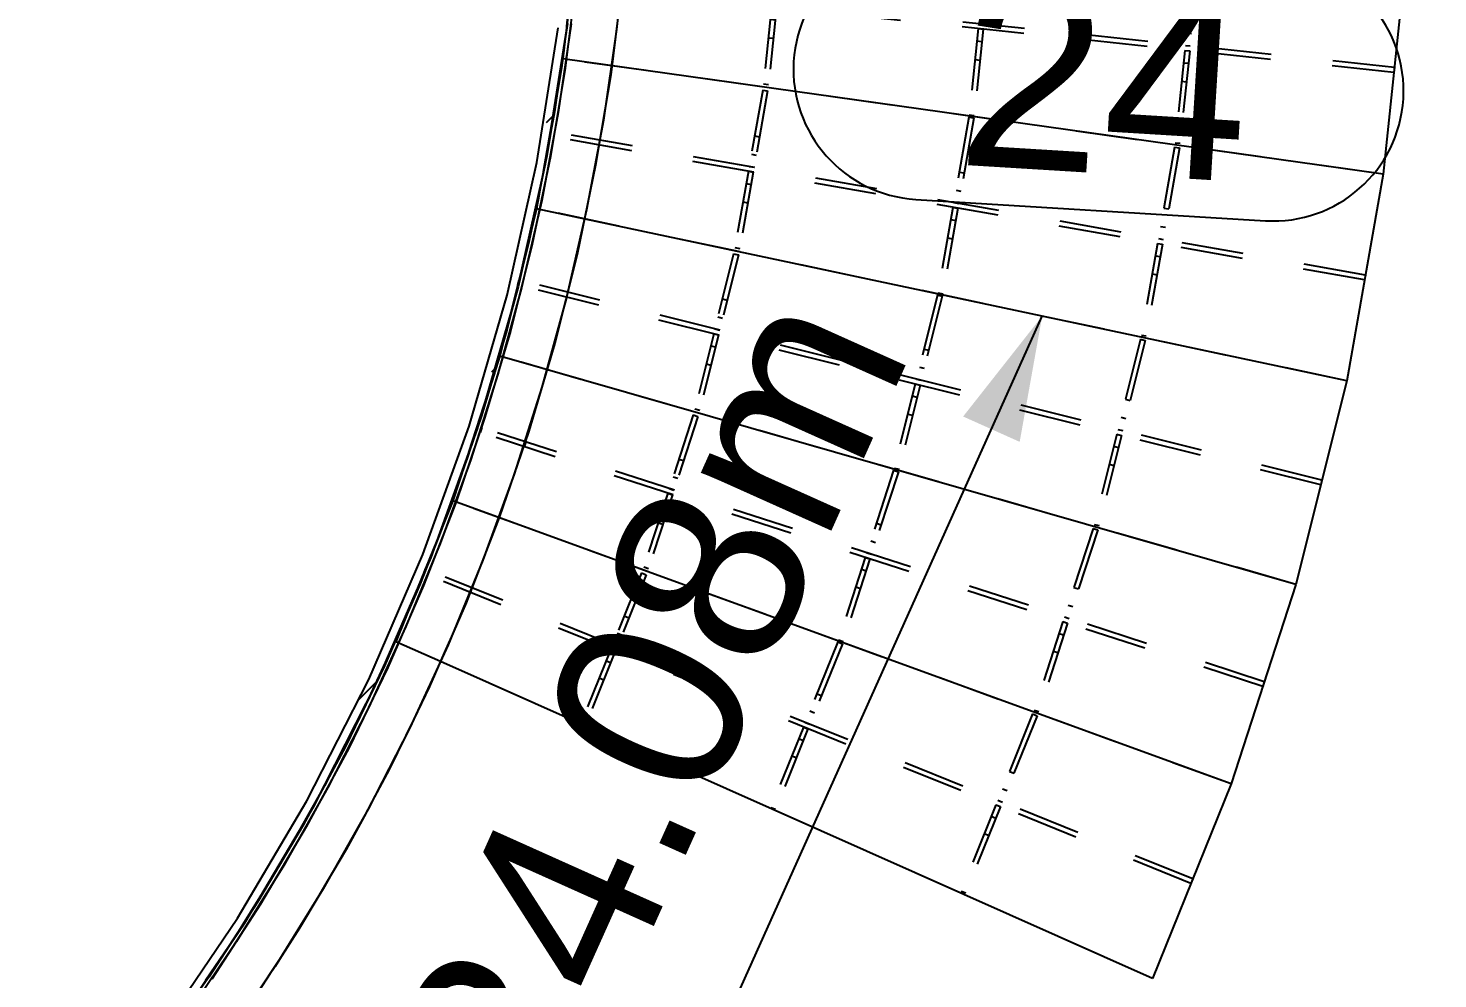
# Model space of a CAD drawing. Extents: x -29293 to 30124, y -19360 to 22650.
# Drawn here: x 6064 to 8338, y 8319 to 9853 of the extents above; entities that cross this region are included whole.
import ezdxf

# ---------------------------------------------------------------- set-up
doc = ezdxf.new("R2010")
doc.units = 0
for name, pattern in [('XKITLINE00', [0]), ('XKITLINE01', [4, 1, -1, 1, -1]), ('XKITLINE05', [8, 3, -1, 1, -1, 1, -1])]:
    doc.linetypes.add(name, pattern=pattern)
doc.layers.get('0').update_dxf_attribs({"linetype": 'CONTINUOUS', "lineweight": 25})
doc.layers.get('DEFPOINTS').update_dxf_attribs({"color": 3, "linetype": 'CONTINUOUS', "lineweight": 25})
doc.layers.add('01粗实线层', color=7, linetype='CONTINUOUS', lineweight=60)
for name, color, linetype in [('mark', 7, 'CONTINUOUS'), ('part1', 7, 'CONTINUOUS'), ('text', 7, 'CONTINUOUS')]:
    doc.layers.add(name, color=color, linetype=linetype)
doc.styles.add('HZ', font='arial.ttf', dxfattribs={"width": 0.7})
doc.styles.add('STYLE_1', font='arial.ttf', dxfattribs={"height": 0.2})
doc.dimstyles.get("Standard").update_dxf_attribs({"dimscale": 20, "dimtxt": 3, "dimasz": 3.5, "dimexe": 2, "dimexo": 2, "dimgap": 1, "dimtad": 1, "dimdec": 0, "dimdsep": 46, "dimtxsty": 'HZ', "dimblk": 'OBLIQUE', "dimcen": 0, "dimclrd": 1, "dimclre": 1, "dimclrt": 1, "dimadec": 1, "dimazin": 2, "dimtfac": 1, "dimtdec": 0, "dimtmove": 1, "dimatfit": 0, "dimldrblk": 'OBLIQUE', "dimfxl": 0, "dimtolj": 1, "dimtzin": 0, "dimarcsym": 0})

# ---------------------------------------------------------------- blocks, each defined once
blk = doc.blocks.new('*D367')
at = {"layer": 'part1', "color": 0, "linetype": 'XKITLINE00'}
for p, q in [((1102.339, 1650.46), (1102.447, 1650.567)), ((1101.458, 1646.436), (1101.508, 1646.485)), ((1099.304, 1641.139), (1099.594, 1641.428))]:
    blk.add_line(p, q, dxfattribs=at)
blk = doc.blocks.new('*D778')
at = {"layer": 'part1', "color": 0, "linetype": 'XKITLINE01'}
for p, q in [((1102.74, 1652.745), (1102.731, 1652.666)), ((1116.007, 1651.27), (1102.731, 1652.666)), ((1116.015, 1651.35), (1102.74, 1652.745)), ((1116.015, 1651.35), (1116.007, 1651.27))]:
    blk.add_line(p, q, dxfattribs=at)
blk = doc.blocks.new('*D779')
at = {"layer": 'part1', "color": 2, "linetype": 'XKITLINE00'}
for p, q in [((1102.864, 1653.925), (1102.767, 1653.003)), ((1102.864, 1653.925), (1102.871, 1653.925)), ((1116.188, 1652.994), (1110.136, 1653.417)), ((1116.188, 1652.994), (1115.834, 1649.627)), ((1102.637, 1651.768), (1102.607, 1651.486)), ((1115.834, 1649.627), (1102.607, 1651.486))]:
    blk.add_line(p, q, dxfattribs=at)
at = {"layer": 'part1', "color": 0, "linetype": 'XKITLINE01'}
for p, q in [((1110.136, 1653.417), (1102.864, 1653.925)), ((1102.767, 1653.003), (1102.637, 1651.768))]:
    blk.add_line(p, q, dxfattribs=at)
blk = doc.blocks.new('*D784')
at = {"layer": 'part1', "color": 0, "linetype": 'XKITLINE01'}
for p, q in [((1110.181, 1640.917), (1109.619, 1639.527)), ((1110.255, 1640.887), (1109.693, 1639.497)), ((1110.181, 1640.917), (1110.255, 1640.887)), ((1110.181, 1640.917), (1110.255, 1640.887)), ((1109.807, 1639.99), (1109.881, 1639.96)), ((1109.694, 1639.712), (1109.768, 1639.682)), ((1109.619, 1639.527), (1109.693, 1639.497)), ((1109.619, 1639.527), (1109.693, 1639.497))]:
    blk.add_line(p, q, dxfattribs=at)
blk = doc.blocks.new('*D785')
at = {"layer": 'part1', "color": 0, "linetype": 'XKITLINE01'}
for p, q in [((1110.668, 1642.408), (1110.204, 1640.981)), ((1110.744, 1642.383), (1110.281, 1640.957)), ((1110.606, 1642.218), (1110.682, 1642.193)), ((1110.668, 1642.408), (1110.744, 1642.383)), ((1110.668, 1642.408), (1110.744, 1642.383)), ((1110.514, 1641.932), (1110.59, 1641.908)), ((1110.204, 1640.981), (1110.281, 1640.957)), ((1110.204, 1640.981), (1110.281, 1640.957))]:
    blk.add_line(p, q, dxfattribs=at)
blk = doc.blocks.new('*D786')
at = {"layer": 'part1', "color": 0, "linetype": 'XKITLINE01'}
for p, q in [((1111.156, 1643.911), (1110.693, 1642.484)), ((1111.232, 1643.886), (1110.769, 1642.46)), ((1111.156, 1643.911), (1111.232, 1643.886)), ((1111.156, 1643.911), (1111.232, 1643.886)), ((1110.847, 1642.96), (1110.923, 1642.935)), ((1110.755, 1642.675), (1110.831, 1642.65)), ((1110.693, 1642.484), (1110.769, 1642.46)), ((1110.693, 1642.484), (1110.769, 1642.46))]:
    blk.add_line(p, q, dxfattribs=at)
blk = doc.blocks.new('*D787')
at = {"layer": 'part1', "color": 0, "linetype": 'XKITLINE01'}
for p, q in [((1111.538, 1645.432), (1111.175, 1643.976)), ((1111.616, 1645.413), (1111.253, 1643.957)), ((1111.538, 1645.432), (1111.616, 1645.413)), ((1111.538, 1645.432), (1111.616, 1645.413)), ((1111.49, 1645.238), (1111.567, 1645.219)), ((1111.417, 1644.947), (1111.495, 1644.927)), ((1111.175, 1643.976), (1111.253, 1643.957)), ((1111.175, 1643.976), (1111.253, 1643.957))]:
    blk.add_line(p, q, dxfattribs=at)
blk = doc.blocks.new('*D788')
at = {"layer": 'part1', "color": 0, "linetype": 'XKITLINE01'}
for p, q in [((1111.92, 1646.965), (1111.557, 1645.51)), ((1111.92, 1646.965), (1111.998, 1646.946)), ((1111.92, 1646.965), (1111.998, 1646.946)), ((1111.998, 1646.946), (1111.635, 1645.49)), ((1111.678, 1645.995), (1111.756, 1645.976)), ((1111.606, 1645.704), (1111.683, 1645.684)), ((1111.557, 1645.51), (1111.635, 1645.49)), ((1111.557, 1645.51), (1111.635, 1645.49))]:
    blk.add_line(p, q, dxfattribs=at)
blk = doc.blocks.new('*D789')
at = {"layer": 'part1', "color": 0, "linetype": 'XKITLINE01'}
for p, q in [((1112.195, 1648.509), (1111.934, 1647.032)), ((1112.274, 1648.495), (1112.013, 1647.018)), ((1112.195, 1648.509), (1112.274, 1648.495)), ((1112.195, 1648.509), (1112.274, 1648.495)), ((1112.16, 1648.312), (1112.239, 1648.298)), ((1112.108, 1648.017), (1112.187, 1648.003)), ((1111.934, 1647.032), (1112.013, 1647.018)), ((1111.934, 1647.032), (1112.013, 1647.018))]:
    blk.add_line(p, q, dxfattribs=at)
blk = doc.blocks.new('*D790')
at = {"layer": 'part1', "color": 0, "linetype": 'XKITLINE01'}
for p, q in [((1112.469, 1650.065), (1112.209, 1648.588)), ((1112.548, 1650.051), (1112.288, 1648.574)), ((1112.469, 1650.065), (1112.548, 1650.051)), ((1112.469, 1650.065), (1112.548, 1650.051)), ((1112.296, 1649.081), (1112.375, 1649.067)), ((1112.244, 1648.785), (1112.322, 1648.771)), ((1112.209, 1648.588), (1112.288, 1648.574)), ((1112.209, 1648.588), (1112.288, 1648.574))]:
    blk.add_line(p, q, dxfattribs=at)
blk = doc.blocks.new('*D791')
at = {"layer": 'part1', "color": 0, "linetype": 'XKITLINE01'}
for p, q in [((1112.636, 1651.625), (1112.479, 1650.133)), ((1112.715, 1651.616), (1112.558, 1650.125)), ((1112.636, 1651.625), (1112.715, 1651.616)), ((1112.636, 1651.625), (1112.715, 1651.616)), ((1112.615, 1651.426), (1112.694, 1651.417)), ((1112.583, 1651.127), (1112.663, 1651.119)), ((1112.479, 1650.133), (1112.558, 1650.125)), ((1112.479, 1650.133), (1112.558, 1650.125))]:
    blk.add_line(p, q, dxfattribs=at)
blk = doc.blocks.new('*D792')
at = {"layer": 'part1', "color": 0, "linetype": 'XKITLINE01'}
for p, q in [((1112.801, 1653.196), (1112.644, 1651.704)), ((1112.88, 1653.188), (1112.724, 1651.696)), ((1112.801, 1653.196), (1112.88, 1653.188)), ((1112.801, 1653.196), (1112.88, 1653.188)), ((1112.696, 1652.202), (1112.776, 1652.193)), ((1112.665, 1651.903), (1112.745, 1651.895)), ((1112.644, 1651.704), (1112.724, 1651.696)), ((1112.644, 1651.704), (1112.724, 1651.696))]:
    blk.add_line(p, q, dxfattribs=at)
blk = doc.blocks.new('*D803')
at = {"layer": 'part1', "color": 6, "linetype": 'XKITLINE05'}
for p, q in [((1102.669, 1651.973), (1102.877, 1654.17)), ((1102.186, 1649.818), (1102.53, 1651.99)), ((1102.324, 1649.792), (1102.669, 1651.973)), ((1101.707, 1647.673), (1102.186, 1649.818)), ((1101.842, 1647.638), (1102.324, 1649.792)), ((1101.093, 1645.561), (1101.707, 1647.673)), ((1101.227, 1645.518), (1101.842, 1647.638)), ((1100.349, 1643.492), (1101.093, 1645.561)), ((1100.479, 1643.441), (1101.227, 1645.518)), ((1099.475, 1641.474), (1100.349, 1643.492)), ((1099.602, 1641.415), (1100.479, 1643.441)), ((1098.477, 1639.515), (1099.475, 1641.474)), ((1098.6, 1639.448), (1099.602, 1641.415)), ((1097.358, 1637.623), (1098.477, 1639.515)), ((1097.476, 1637.548), (1098.6, 1639.448)), ((1096.122, 1635.804), (1097.358, 1637.623)), ((1096.235, 1635.722), (1097.476, 1637.548))]:
    blk.add_line(p, q, dxfattribs=at)
blk = doc.blocks.new('*D806')
at = {"layer": 'part1', "color": 6, "linetype": 'XKITLINE05'}
for p, q in [((1103.624, 1653.429), (1103.472, 1651.961)), ((1102.738, 1652.053), (1102.53, 1650.623)), ((1102.678, 1652.06), (1102.622, 1651.672)), ((1103.472, 1651.961), (1103.26, 1650.501)), ((1102.622, 1651.672), (1102.536, 1651.081)), ((1102.536, 1651.081), (1102.471, 1650.633)), ((1102.471, 1650.633), (1102.234, 1649.369)), ((1102.53, 1650.623), (1102.264, 1649.203)), ((1103.26, 1650.501), (1102.988, 1649.051)), ((1102.234, 1649.369), (1102.205, 1649.215)), ((1102.264, 1649.203), (1101.94, 1647.795)), ((1102.205, 1649.215), (1102.057, 1648.572)), ((1102.988, 1649.051), (1102.657, 1647.614)), ((1102.057, 1648.572), (1101.882, 1647.809)), ((1101.94, 1647.795), (1101.558, 1646.401)), ((1101.882, 1647.809), (1101.705, 1647.164)), ((1102.657, 1647.614), (1102.268, 1646.191)), ((1101.705, 1647.164), (1101.506, 1646.437)), ((1101.5, 1646.418), (1101.063, 1645.044)), ((1101.558, 1646.401), (1101.119, 1645.024)), ((1101.506, 1646.437), (1101.5, 1646.418)), ((1102.268, 1646.191), (1101.82, 1644.785)), ((1101.119, 1645.024), (1100.625, 1643.667)), ((1101.063, 1645.044), (1100.973, 1644.798)), ((1100.973, 1644.798), (1100.569, 1643.688)), ((1101.82, 1644.785), (1101.315, 1643.399)), ((1100.871, 1644.342), (1100.625, 1643.667)), ((1101.566, 1644.089), (1101.315, 1643.399)), ((1100.625, 1643.667), (1100.075, 1642.33)), ((1100.562, 1643.671), (1100.236, 1642.879)), ((1100.569, 1643.688), (1100.562, 1643.671)), ((1101.315, 1643.399), (1100.753, 1642.035)), ((1100.236, 1642.879), (1100.02, 1642.354)), ((1100.075, 1642.33), (1099.47, 1641.018)), ((1100.02, 1642.354), (1099.836, 1641.956)), ((1100.753, 1642.035), (1100.136, 1640.695)), ((1099.836, 1641.956), (1099.446, 1641.109)), ((1099.446, 1641.109), (1099.416, 1641.044)), ((1099.416, 1641.044), (1098.76, 1639.76)), ((1099.47, 1641.018), (1098.813, 1639.731)), ((1100.136, 1640.695), (1099.465, 1639.381)), ((1098.813, 1639.731), (1098.103, 1638.473)), ((1098.75, 1639.743), (1098.25, 1638.857)), ((1098.76, 1639.76), (1098.75, 1639.743)), ((1099.465, 1639.381), (1098.74, 1638.096)), ((1098.25, 1638.857), (1098.051, 1638.504)), ((1098.103, 1638.473), (1097.342, 1637.245)), ((1098.051, 1638.504), (1097.84, 1638.162)), ((1097.84, 1638.162), (1097.291, 1637.277)), ((1098.74, 1638.096), (1097.963, 1636.842)), ((1097.342, 1637.245), (1096.531, 1636.049)), ((1097.291, 1637.277), (1096.844, 1636.617)), ((1097.963, 1636.842), (1097.135, 1635.621))]:
    blk.add_line(p, q, dxfattribs=at)
blk = doc.blocks.new('*D808')
at = {"layer": 'part1', "color": 6, "linetype": 'XKITLINE05'}
for p, q in [((1102.761, 1652.776), (1102.584, 1651.344)), ((1102.821, 1652.77), (1102.643, 1651.335)), ((1103.557, 1652.694), (1103.376, 1651.229)), ((1102.584, 1651.344), (1102.348, 1649.921)), ((1102.643, 1651.335), (1102.407, 1649.91)), ((1103.376, 1651.229), (1103.134, 1649.774)), ((1102.348, 1649.921), (1102.053, 1648.508)), ((1102.407, 1649.91), (1102.112, 1648.495)), ((1103.134, 1649.774), (1102.833, 1648.329)), ((1102.241, 1649.407), (1102.158, 1649.01)), ((1102.158, 1649.01), (1102.053, 1648.508)), ((1102.053, 1648.508), (1101.701, 1647.109)), ((1102.112, 1648.495), (1101.759, 1647.093)), ((1102.833, 1648.329), (1102.473, 1646.898)), ((1101.701, 1647.109), (1101.292, 1645.726)), ((1101.759, 1647.093), (1101.349, 1645.708)), ((1102.473, 1646.898), (1102.054, 1645.483)), ((1101.547, 1646.588), (1101.468, 1646.322)), ((1101.468, 1646.322), (1101.292, 1645.726)), ((1101.292, 1645.726), (1100.826, 1644.36)), ((1101.349, 1645.708), (1100.882, 1644.34)), ((1102.054, 1645.483), (1101.578, 1644.086)), ((1100.882, 1644.34), (1100.36, 1642.992)), ((1100.826, 1644.36), (1100.598, 1643.772)), ((1101.577, 1644.085), (1101.368, 1643.545)), ((1101.578, 1644.086), (1101.577, 1644.085)), ((1101.578, 1644.086), (1101.577, 1644.085)), ((1100.619, 1643.827), (1100.598, 1643.772)), ((1100.598, 1643.772), (1100.305, 1643.015)), ((1101.368, 1643.545), (1101.256, 1643.256)), ((1101.256, 1643.256), (1101.045, 1642.711)), ((1100.305, 1643.015), (1099.728, 1641.692)), ((1100.36, 1642.992), (1099.783, 1641.667)), ((1101.045, 1642.711), (1100.809, 1642.17)), ((1100.072, 1642.482), (1099.962, 1642.23)), ((1099.962, 1642.23), (1099.728, 1641.692)), ((1100.809, 1642.17), (1100.693, 1641.903)), ((1100.693, 1641.903), (1100.455, 1641.358)), ((1099.728, 1641.692), (1099.098, 1640.395)), ((1099.783, 1641.667), (1099.151, 1640.367)), ((1100.455, 1641.358), (1100.194, 1640.821)), ((1099.357, 1640.928), (1099.098, 1640.395)), ((1099.417, 1641.051), (1099.357, 1640.928)), ((1100.194, 1640.821), (1100.073, 1640.571)), ((1099.098, 1640.395), (1098.796, 1639.832)), ((1100.073, 1640.571), (1099.81, 1640.03)), ((1099.151, 1640.367), (1098.467, 1639.094)), ((1099.81, 1640.03), (1099.526, 1639.502)), ((1098.796, 1639.832), (1098.415, 1639.124)), ((1098.818, 1639.873), (1098.796, 1639.832)), ((1099.526, 1639.502), (1099.398, 1639.263)), ((1099.398, 1639.263), (1099.112, 1638.731)), ((1098.415, 1639.124), (1097.68, 1637.882)), ((1098.467, 1639.094), (1097.731, 1637.85)), ((1098.113, 1638.614), (1097.984, 1638.395)), ((1099.112, 1638.731), (1098.806, 1638.213)), ((1097.984, 1638.395), (1097.68, 1637.882)), ((1098.806, 1638.213), (1098.668, 1637.981)), ((1097.68, 1637.882), (1096.895, 1636.672)), ((1098.668, 1637.981), (1098.36, 1637.461)), ((1097.731, 1637.85), (1096.945, 1636.638)), ((1098.36, 1637.461), (1098.035, 1636.958)), ((1098.035, 1636.958), (1097.885, 1636.728)), ((1096.895, 1636.672), (1096.539, 1636.169)), ((1097.885, 1636.728), (1097.557, 1636.223))]:
    blk.add_line(p, q, dxfattribs=at)
blk = doc.blocks.new('*D811')
at = {"layer": 'part1', "color": 0, "linetype": 'XKITLINE01'}
for p, q in [((1100.385, 1643.257), (1100.355, 1643.183)), ((1112.732, 1638.182), (1100.355, 1643.183)), ((1112.762, 1638.256), (1100.385, 1643.257)), ((1112.762, 1638.256), (1112.732, 1638.182))]:
    blk.add_line(p, q, dxfattribs=at)
blk = doc.blocks.new('*D812')
at = {"layer": 'part1', "color": 0, "linetype": 'XKITLINE01'}
for p, q in [((1100.83, 1644.357), (1100.635, 1643.874)), ((1113.381, 1639.789), (1100.83, 1644.357)), ((1100.635, 1643.874), (1099.911, 1642.083)), ((1100.077, 1642.493), (1099.911, 1642.083)), ((1100.631, 1641.762), (1099.911, 1642.083))]:
    blk.add_line(p, q, dxfattribs=at)
at = {"layer": 'part1', "color": 2, "linetype": 'XKITLINE00'}
for p, q in [((1100.652, 1643.918), (1100.635, 1643.874)), ((1100.191, 1642.776), (1100.077, 1642.493)), ((1112.113, 1636.65), (1100.631, 1641.762)), ((1113.381, 1639.789), (1112.113, 1636.65))]:
    blk.add_line(p, q, dxfattribs=at)
blk = doc.blocks.new('*D813')
at = {"layer": 'part1', "color": 0, "linetype": 'XKITLINE01'}
for p, q in [((1109.589, 1639.452), (1109.027, 1638.061)), ((1109.663, 1639.422), (1109.101, 1638.031)), ((1109.514, 1639.267), (1109.588, 1639.237)), ((1109.589, 1639.452), (1109.663, 1639.422)), ((1109.589, 1639.452), (1109.663, 1639.422)), ((1109.402, 1638.989), (1109.476, 1638.959)), ((1109.027, 1638.061), (1109.101, 1638.031)), ((1109.027, 1638.061), (1109.101, 1638.031))]:
    blk.add_line(p, q, dxfattribs=at)
blk = doc.blocks.new('*D814')
at = {"layer": 'part1', "color": 0, "linetype": 'XKITLINE01'}
for p, q in [((1106.483, 1640.707), (1105.959, 1639.409)), ((1106.557, 1640.677), (1106.033, 1639.379)), ((1106.483, 1640.707), (1106.557, 1640.677)), ((1106.483, 1640.707), (1106.557, 1640.677)), ((1106.408, 1640.522), (1106.482, 1640.492)), ((1106.296, 1640.244), (1106.37, 1640.214)), ((1105.959, 1639.409), (1106.033, 1639.379)), ((1105.959, 1639.409), (1106.033, 1639.379))]:
    blk.add_line(p, q, dxfattribs=at)
blk = doc.blocks.new('*D815')
at = {"layer": 'part1', "color": 0, "linetype": 'XKITLINE01'}
for p, q in [((1107.038, 1642.08), (1106.513, 1640.781)), ((1107.112, 1642.05), (1106.587, 1640.752)), ((1107.038, 1642.08), (1107.112, 1642.05)), ((1107.038, 1642.08), (1107.112, 1642.05)), ((1106.701, 1641.245), (1106.775, 1641.215)), ((1106.588, 1640.967), (1106.662, 1640.937)), ((1106.513, 1640.781), (1106.587, 1640.752)), ((1106.513, 1640.781), (1106.587, 1640.752))]:
    blk.add_line(p, q, dxfattribs=at)
blk = doc.blocks.new('*D816')
at = {"layer": 'part1', "color": 0, "linetype": 'XKITLINE01'}
for p, q in [((1103.377, 1641.962), (1102.909, 1640.803)), ((1103.451, 1641.932), (1102.983, 1640.773)), ((1103.302, 1641.777), (1103.376, 1641.747)), ((1103.377, 1641.962), (1103.451, 1641.932)), ((1103.377, 1641.962), (1103.451, 1641.932)), ((1103.19, 1641.498), (1103.264, 1641.468)), ((1102.909, 1640.803), (1102.983, 1640.773)), ((1102.909, 1640.803), (1102.983, 1640.773))]:
    blk.add_line(p, q, dxfattribs=at)
blk = doc.blocks.new('*D817')
at = {"layer": 'part1', "color": 0, "linetype": 'XKITLINE01'}
for p, q in [((1103.875, 1643.195), (1103.407, 1642.036)), ((1103.95, 1643.165), (1103.481, 1642.006)), ((1103.875, 1643.195), (1103.95, 1643.165)), ((1103.875, 1643.195), (1103.95, 1643.165)), ((1103.594, 1642.5), (1103.669, 1642.47)), ((1103.482, 1642.222), (1103.556, 1642.192)), ((1103.407, 1642.036), (1103.481, 1642.006)), ((1103.407, 1642.036), (1103.481, 1642.006))]:
    blk.add_line(p, q, dxfattribs=at)
blk = doc.blocks.new('*D818')
at = {"layer": 'part1', "color": 0, "linetype": 'XKITLINE01'}
for p, q in [((1102.401, 1650.317), (1102.387, 1650.239)), ((1115.533, 1647.921), (1102.387, 1650.239)), ((1115.547, 1647.999), (1102.401, 1650.317)), ((1115.547, 1647.999), (1115.533, 1647.921))]:
    blk.add_line(p, q, dxfattribs=at)
blk = doc.blocks.new('*D819')
at = {"layer": 'part1', "color": 2, "linetype": 'XKITLINE00'}
for p, q in [((1102.607, 1651.486), (1102.46, 1650.648)), ((1102.251, 1649.467), (1102.181, 1649.07)), ((1115.834, 1649.627), (1115.246, 1646.293)), ((1115.246, 1646.293), (1102.181, 1649.07))]:
    blk.add_line(p, q, dxfattribs=at)
at = {"layer": 'part1', "color": 0, "linetype": 'XKITLINE01'}
for p, q in [((1115.834, 1649.627), (1102.607, 1651.486)), ((1102.46, 1650.648), (1102.251, 1649.467))]:
    blk.add_line(p, q, dxfattribs=at)
blk = doc.blocks.new('*D820')
at = {"layer": 'part1', "color": 0, "linetype": 'XKITLINE01'}
for p, q in [((1101.894, 1647.919), (1101.875, 1647.841)), ((1114.847, 1644.689), (1101.894, 1647.919)), ((1114.827, 1644.612), (1101.875, 1647.841)), ((1114.847, 1644.689), (1114.827, 1644.612))]:
    blk.add_line(p, q, dxfattribs=at)
blk = doc.blocks.new('*D821')
at = {"layer": 'part1', "color": 2, "linetype": 'XKITLINE00'}
for p, q in [((1102.181, 1649.07), (1102, 1648.344)), ((1101.714, 1647.195), (1101.588, 1646.69)), ((1114.428, 1643.008), (1101.588, 1646.69)), ((1115.247, 1646.293), (1114.428, 1643.008))]:
    blk.add_line(p, q, dxfattribs=at)
at = {"layer": 'part1', "color": 0, "linetype": 'XKITLINE01'}
for p, q in [((1115.247, 1646.293), (1102.181, 1649.07)), ((1102, 1648.344), (1101.714, 1647.195))]:
    blk.add_line(p, q, dxfattribs=at)
blk = doc.blocks.new('*D822')
at = {"layer": 'part1', "color": 0, "linetype": 'XKITLINE01'}
for p, q in [((1101.298, 1645.537), (1101.274, 1645.46)), ((1113.892, 1641.361), (1101.274, 1645.46)), ((1113.917, 1641.437), (1101.298, 1645.537)), ((1102.007, 1645.306), (1101.983, 1645.23)), ((1113.917, 1641.437), (1113.892, 1641.361))]:
    blk.add_line(p, q, dxfattribs=at)
blk = doc.blocks.new('*D823')
at = {"layer": 'part1', "color": 2, "linetype": 'XKITLINE00'}
for p, q in [((1101.588, 1646.69), (1101.391, 1646.085)), ((1101.027, 1644.962), (1100.83, 1644.357)), ((1113.381, 1639.789), (1100.83, 1644.357)), ((1114.428, 1643.008), (1113.381, 1639.789))]:
    blk.add_line(p, q, dxfattribs=at)
at = {"layer": 'part1', "color": 0, "linetype": 'XKITLINE01'}
for p, q in [((1114.428, 1643.008), (1101.588, 1646.69)), ((1101.391, 1646.085), (1101.027, 1644.962))]:
    blk.add_line(p, q, dxfattribs=at)
blk = doc.blocks.new('*D824')
at = {"layer": 'part1', "color": 0, "linetype": 'XKITLINE01'}
for p, q in [((1107.482, 1643.443), (1107.049, 1642.112)), ((1107.558, 1643.418), (1107.125, 1642.087)), ((1107.482, 1643.443), (1107.558, 1643.418)), ((1107.482, 1643.443), (1107.558, 1643.418)), ((1107.42, 1643.253), (1107.496, 1643.228)), ((1107.327, 1642.968), (1107.404, 1642.943)), ((1107.049, 1642.112), (1107.125, 1642.087)), ((1107.049, 1642.112), (1107.125, 1642.087))]:
    blk.add_line(p, q, dxfattribs=at)
blk = doc.blocks.new('*D825')
at = {"layer": 'part1', "color": 0, "linetype": 'XKITLINE01'}
for p, q in [((1107.939, 1644.851), (1107.507, 1643.52)), ((1108.016, 1644.826), (1107.583, 1643.495)), ((1107.939, 1644.851), (1108.016, 1644.826)), ((1107.939, 1644.851), (1108.016, 1644.826)), ((1107.661, 1643.995), (1107.737, 1643.97)), ((1107.569, 1643.71), (1107.645, 1643.685)), ((1107.507, 1643.52), (1107.583, 1643.495)), ((1107.507, 1643.52), (1107.583, 1643.495))]:
    blk.add_line(p, q, dxfattribs=at)
blk = doc.blocks.new('*D826')
at = {"layer": 'part1', "color": 0, "linetype": 'XKITLINE01'}
for p, q in [((1104.296, 1644.478), (1103.91, 1643.29)), ((1104.296, 1644.478), (1104.372, 1644.454)), ((1104.296, 1644.478), (1104.372, 1644.454)), ((1104.372, 1644.454), (1103.986, 1643.265)), ((1104.234, 1644.288), (1104.31, 1644.263)), ((1104.141, 1644.003), (1104.218, 1643.978)), ((1103.91, 1643.29), (1103.986, 1643.265)), ((1103.91, 1643.29), (1103.986, 1643.265))]:
    blk.add_line(p, q, dxfattribs=at)
blk = doc.blocks.new('*D827')
at = {"layer": 'part1', "color": 0, "linetype": 'XKITLINE01'}
for p, q in [((1104.707, 1645.744), (1104.321, 1644.555)), ((1104.783, 1645.719), (1104.397, 1644.53)), ((1104.707, 1645.744), (1104.783, 1645.719)), ((1104.707, 1645.744), (1104.783, 1645.719)), ((1104.475, 1645.03), (1104.551, 1645.006)), ((1104.383, 1644.745), (1104.459, 1644.72)), ((1104.321, 1644.555), (1104.397, 1644.53)), ((1104.321, 1644.555), (1104.397, 1644.53))]:
    blk.add_line(p, q, dxfattribs=at)
blk = doc.blocks.new('*D828')
at = {"layer": 'part1', "color": 0, "linetype": 'XKITLINE01'}
for p, q in [((1108.288, 1646.242), (1107.949, 1644.884)), ((1108.365, 1646.223), (1108.026, 1644.865)), ((1108.288, 1646.242), (1108.365, 1646.223)), ((1108.288, 1646.242), (1108.365, 1646.223)), ((1108.239, 1646.048), (1108.317, 1646.029)), ((1108.167, 1645.757), (1108.244, 1645.738)), ((1107.949, 1644.884), (1108.026, 1644.865)), ((1107.949, 1644.884), (1108.026, 1644.865))]:
    blk.add_line(p, q, dxfattribs=at)
blk = doc.blocks.new('*D829')
at = {"layer": 'part1', "color": 0, "linetype": 'XKITLINE01'}
for p, q in [((1108.646, 1647.679), (1108.307, 1646.32)), ((1108.723, 1647.659), (1108.385, 1646.301)), ((1108.646, 1647.679), (1108.723, 1647.659)), ((1108.646, 1647.679), (1108.723, 1647.659)), ((1108.428, 1646.805), (1108.506, 1646.786)), ((1108.355, 1646.514), (1108.433, 1646.495)), ((1108.307, 1646.32), (1108.385, 1646.301)), ((1108.307, 1646.32), (1108.385, 1646.301))]:
    blk.add_line(p, q, dxfattribs=at)
blk = doc.blocks.new('*D830')
at = {"layer": 'part1', "color": 0, "linetype": 'XKITLINE01'}
for p, q in [((1105.037, 1647.053), (1104.735, 1645.84)), ((1105.115, 1647.033), (1104.812, 1645.821)), ((1105.037, 1647.053), (1105.115, 1647.033)), ((1105.037, 1647.053), (1105.115, 1647.033)), ((1104.989, 1646.859), (1105.066, 1646.839)), ((1104.916, 1646.568), (1104.994, 1646.548)), ((1104.735, 1645.84), (1104.812, 1645.821)), ((1104.735, 1645.84), (1104.812, 1645.821))]:
    blk.add_line(p, q, dxfattribs=at)
blk = doc.blocks.new('*D831')
at = {"layer": 'part1', "color": 0, "linetype": 'XKITLINE01'}
for p, q in [((1105.359, 1648.343), (1105.056, 1647.131)), ((1105.359, 1648.343), (1105.436, 1648.324)), ((1105.359, 1648.343), (1105.436, 1648.324)), ((1105.436, 1648.324), (1105.134, 1647.111)), ((1105.177, 1647.616), (1105.255, 1647.596)), ((1105.105, 1647.325), (1105.182, 1647.305)), ((1105.056, 1647.131), (1105.134, 1647.111)), ((1105.056, 1647.131), (1105.134, 1647.111))]:
    blk.add_line(p, q, dxfattribs=at)
blk = doc.blocks.new('*D832')
at = {"layer": 'part1', "color": 0, "linetype": 'XKITLINE01'}
for p, q in [((1108.896, 1649.091), (1108.653, 1647.712)), ((1108.975, 1649.077), (1108.732, 1647.698)), ((1108.896, 1649.091), (1108.975, 1649.077)), ((1108.896, 1649.091), (1108.975, 1649.077)), ((1108.861, 1648.894), (1108.94, 1648.88)), ((1108.809, 1648.598), (1108.888, 1648.585)), ((1108.653, 1647.712), (1108.732, 1647.698)), ((1108.653, 1647.712), (1108.732, 1647.698))]:
    blk.add_line(p, q, dxfattribs=at)
blk = doc.blocks.new('*D833')
at = {"layer": 'part1', "color": 0, "linetype": 'XKITLINE01'}
for p, q in [((1109.153, 1650.549), (1108.91, 1649.17)), ((1109.232, 1650.535), (1108.989, 1649.156)), ((1109.153, 1650.549), (1109.232, 1650.535)), ((1109.153, 1650.549), (1109.232, 1650.535)), ((1108.997, 1649.662), (1109.075, 1649.648)), ((1108.945, 1649.367), (1109.023, 1649.353)), ((1108.91, 1649.17), (1108.989, 1649.156)), ((1108.91, 1649.17), (1108.989, 1649.156))]:
    blk.add_line(p, q, dxfattribs=at)
blk = doc.blocks.new('*D834')
at = {"layer": 'part1', "color": 0, "linetype": 'XKITLINE01'}
for p, q in [((1105.597, 1649.673), (1105.38, 1648.442)), ((1105.676, 1649.659), (1105.458, 1648.428)), ((1105.562, 1649.476), (1105.641, 1649.462)), ((1105.597, 1649.673), (1105.676, 1649.659)), ((1105.597, 1649.673), (1105.676, 1649.659)), ((1105.51, 1649.18), (1105.589, 1649.166)), ((1105.38, 1648.442), (1105.458, 1648.428)), ((1105.38, 1648.442), (1105.458, 1648.428))]:
    blk.add_line(p, q, dxfattribs=at)
blk = doc.blocks.new('*D835')
at = {"layer": 'part1', "color": 0, "linetype": 'XKITLINE01'}
for p, q in [((1105.828, 1650.983), (1105.611, 1649.752)), ((1105.907, 1650.969), (1105.689, 1649.738)), ((1105.828, 1650.983), (1105.907, 1650.969)), ((1105.828, 1650.983), (1105.907, 1650.969)), ((1105.698, 1650.244), (1105.776, 1650.23)), ((1105.645, 1649.949), (1105.724, 1649.935)), ((1105.611, 1649.752), (1105.689, 1649.738)), ((1105.611, 1649.752), (1105.689, 1649.738))]:
    blk.add_line(p, q, dxfattribs=at)
blk = doc.blocks.new('*D837')
at = {"layer": 'part1', "color": 0, "linetype": 'XKITLINE01'}
for p, q in [((1109.304, 1651.975), (1109.158, 1650.583)), ((1109.384, 1651.966), (1109.237, 1650.574)), ((1109.304, 1651.975), (1109.384, 1651.966)), ((1109.304, 1651.975), (1109.384, 1651.966)), ((1109.283, 1651.776), (1109.363, 1651.768)), ((1109.252, 1651.478), (1109.331, 1651.469)), ((1109.158, 1650.583), (1109.237, 1650.574)), ((1109.158, 1650.583), (1109.237, 1650.574))]:
    blk.add_line(p, q, dxfattribs=at)
blk = doc.blocks.new('*D838')
at = {"layer": 'part1', "color": 0, "linetype": 'XKITLINE01'}
for p, q in [((1105.972, 1652.325), (1105.842, 1651.082)), ((1106.052, 1652.317), (1105.921, 1651.074)), ((1105.972, 1652.325), (1106.052, 1652.317)), ((1105.972, 1652.325), (1106.052, 1652.317)), ((1105.951, 1652.126), (1106.031, 1652.118)), ((1105.92, 1651.828), (1106, 1651.819)), ((1105.842, 1651.082), (1105.921, 1651.074)), ((1105.842, 1651.082), (1105.921, 1651.074))]:
    blk.add_line(p, q, dxfattribs=at)
blk = doc.blocks.new('*D865')
at = {"layer": 'text', "color": 3, "linetype": 'XKITLINE00'}
blk.add_line((1100.738, 1625.959), (1110.335, 1647.337), dxfattribs=at)
at = {"layer": 'text', "color": 3}
blk.add_solid([(1110.335, 1647.337), (1109.972, 1645.308), (1110.335, 1647.337), (1109.06, 1645.717)], dxfattribs=at)
at = {"layer": 'text', "color": 3, "style": 'STYLE_1'}
blk.add_text('TO34.08m', height=3, rotation=65.8271, dxfattribs=at).set_placement((1100.139, 1628.734))
blk = doc.blocks.new('*D871')
at = {"layer": 'mark', "color": 0, "linetype": 'XKITLINE00'}
for p, q in [((1108.551, 1653.414), (1114.191, 1653.069)), ((1108.295, 1649.221), (1113.934, 1648.876))]:
    blk.add_line(p, q, dxfattribs=at)
for centre, start, end in [((1108.423, 1651.317), 86.4996, -93.5004), ((1114.063, 1650.972), -93.5004, 86.4996)]:
    blk.add_arc(centre, 2.1, start, end, dxfattribs=at)
at = {"layer": 'mark', "color": 1, "style": 'STYLE_1'}
blk.add_text('24', height=3, rotation=-3.5008, dxfattribs=at).set_placement((1108.93, 1649.784))
blk = doc.blocks.new('_Oblique')
at = {"color": 0, "linetype": 'ByBlock', "lineweight": -2}
blk.add_line((-0.5, -0.5), (0.5, 0.5), dxfattribs=at)
blk = doc.blocks.new('*D1486')
at = {"layer": '01粗实线层', "color": 1, "lineweight": -2}
blk.add_arc((3446.8, 10292), 1319.4, 270, 356.4996, dxfattribs=at)
at = {"layer": 'DEFPOINTS', "color": 0}
for p in [(3446.8, 18692), (3446.8, 10292), (8337.7, 9992.8), (4083.1, 9136.1), (3446.8, 2712.5)]:
    blk.add_point(p, dxfattribs=at)
at = {"layer": '01粗实线层', "color": 1, "lineweight": -2, "xscale": 420, "yscale": 420, "zscale": 420}
for p, rotation in [((4763.8, 10211.4), 86.49960635118744), ((3446.8, 8972.6), 180)]:
    blk.add_blockref('_Oblique', p, dxfattribs=dict(at, rotation=rotation))
at = {"layer": '01粗实线层', "color": 1, "insert": (4145.3, 9549.5), "char_height": 360, "attachment_point": 5, "rotation": 43.2498, "style": 'HZ'}
blk.add_mtext('\\A1;86.5°', dxfattribs=at)

msp = doc.modelspace()

# ---------------------------------------------------------------- block references
at = {"layer": 'mark', "xscale": 100, "yscale": 100, "zscale": 100}
msp.add_blockref('*D871', (-103333.8, -155345.7), dxfattribs=at)
at = {"layer": 'part1', "xscale": 100, "yscale": 100, "zscale": 100}
for name in ['*D803', '*D367', '*D808', '*D806', '*D779', '*D792', '*D778', '*D838', '*D837', '*D819', '*D791', '*D835', '*D833', '*D818', '*D790', '*D834', '*D821', '*D832', '*D789', '*D831', '*D820', '*D829', '*D830', '*D788', '*D823', '*D828', '*D822', '*D827', '*D787', '*D825', '*D826', '*D812', '*D786', '*D811', '*D824', '*D817', '*D785', '*D816', '*D815', '*D784', '*D814', '*D813']:
    msp.add_blockref(name, (-103333.8, -155345.7), dxfattribs=at)
at = {"layer": 'text', "xscale": 100, "yscale": 100, "zscale": 100}
msp.add_blockref('*D865', (-103333.8, -155345.7), dxfattribs=at)

# ---------------------------------------------------------------- dimensions: what is measured, and where the dimension line sits
at = {"layer": '01粗实线层'}
dim = msp.add_angular_dim_2l(base=(4083.1, 9136.1), line1=((3446.8, 2712.5), (3446.8, 18692)), line2=((3446.8, 10292), (8337.7, 9992.8)), dimstyle='Standard', override={"dimscale": 120, "dimfxl": 3, "dimarcsym": 2}, dxfattribs=at)
dim.commit()
dim.dimension.update_dxf_attribs({"geometry": '*D1486', "text_midpoint": (4145.3, 9549.5)})

doc.saveas('drawing.dxf')
